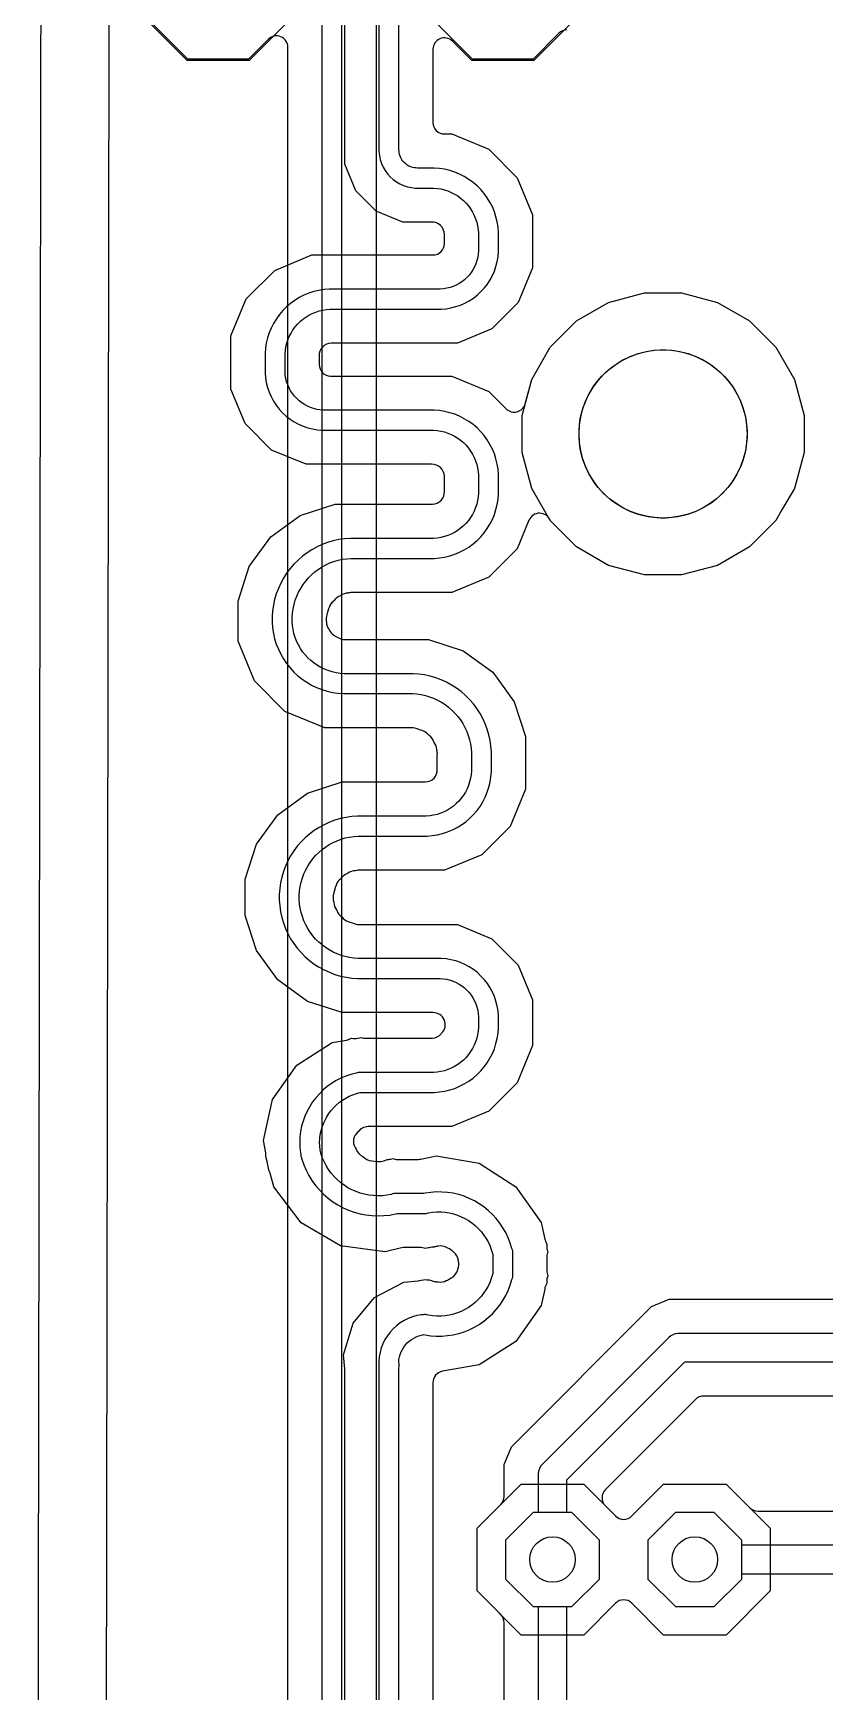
# Model space of a CAD drawing. Header units: millimetres. Extents: x 1 to 152, y 50 to 212.
# Drawn here: x 1.02 to 15.15, y 105.21 to 134.79 of the extents above; entities that cross this region are included whole.
import ezdxf

# ---------------------------------------------------------------- set-up
doc = ezdxf.new("R2010")
doc.units = ezdxf.units.MM

msp = doc.modelspace()

# ---------------------------------------------------------------- linework, layer by layer
at = {"layer": '16_copper'}
for points in [[(2.487, 210.578), (2.237, 51.423, 0.414673), (2.441, 51.219), (150.578, 51.219, 0.414214)], [(6.172, 142.494), (6.172, 87.757, 0.198912), (6.224, 87.631), (8.764, 85.091, 0.198912), (8.89, 85.039), (27.435, 85.039), (28.87, 83.604), (28.87, 82.017), (28.397, 82.017), (28.397, 80.416), (29.697, 80.416), (29.697, 82.017), (29.225, 82.017), (29.225, 83.678, 0.198912), (29.173, 83.804), (27.634, 85.343, 0.198912), (27.508, 85.395), (8.964, 85.395), (6.528, 87.831), (6.528, 142.42)], [(7.137, 142.084), (7.137, 88.167, 0.198912), (7.197, 88.024), (9.157, 86.064, 0.198912), (9.3, 86.004), (27.665, 86.004), (27.954, 85.885), (29.715, 84.124)], [(8.191, 84.312, 0.668183), (8.335, 84.659), (8.194, 84.8), (8.194, 84.8), (5.933, 87.061), (5.682, 87.311), (5.563, 87.6), (5.563, 134.54, 0.668179), (5.216, 134.684), (4.86, 134.328), (3.776, 134.328), (3.01, 135.094)], [(10.545, 134.849, 0.198912), (10.401, 134.789), (9.94, 134.328), (8.856, 134.328), (8.09, 135.094)], [(9.423, 102.343), (9.423, 106.445, 0.198912), (9.364, 106.588), (8.941, 107.011), (8.941, 108.127), (9.364, 108.55, 0.198912), (9.423, 108.693), (9.423, 109.265), (9.555, 109.582), (12.053, 112.08), (12.371, 112.212), (24.527, 112.212, 0.406733)], [(25.319, 111.602), (12.542, 111.602), (12.523, 111.601, 0.179039), (12.363, 111.528), (10.107, 109.273, 0.198912), (10.033, 109.093), (10.033, 108.407), (9.94, 108.407), (9.449, 107.916), (9.449, 107.222), (9.94, 106.731), (10.033, 106.731), (10.033, 102.057)], [(10.541, 102.057), (10.541, 106.731), (10.634, 106.731), (11.125, 107.222), (11.125, 107.916), (10.634, 108.407), (10.541, 108.407), (10.541, 108.988), (12.648, 111.094), (25.462, 111.094), (26.67, 109.886), (26.67, 104.648, 0.198912)], [(25.125, 110.485), (12.984, 110.485, 0.198912), (12.841, 110.425), (11.231, 108.816, 0.414214), (11.231, 108.529), (11.413, 108.346, 0.414214), (11.701, 108.346), (12.269, 108.915), (13.385, 108.915), (13.808, 108.492, 0.198912), (13.951, 108.433), (16.007, 108.433, 0.246975)]]:
    msp.add_lwpolyline(points, format="xyb", dxfattribs=at)
msp.add_lwpolyline([(11.928, 125.128), (11.288, 125.3), (10.715, 125.631), (10.246, 126.099), (9.915, 126.673), (9.744, 127.313), (9.744, 127.975), (9.915, 128.615), (10.222, 129.147, 0.055654), (10.246, 129.189), (10.715, 129.658), (11.288, 129.989), (11.928, 130.16), (12.591, 130.16), (13.231, 129.989), (13.804, 129.658), (14.273, 129.189), (14.604, 128.615), (14.776, 127.975), (14.776, 127.313), (14.604, 126.673), (14.389, 126.301), (14.389, 126.301), (14.389, 126.301), (14.273, 126.099), (13.804, 125.631), (13.231, 125.3), (12.591, 125.128)], format="xyb", close=True, dxfattribs=at)
msp.add_lwpolyline([(16.718, 107.823), (13.665, 107.823), (13.665, 107.916), (13.174, 108.407), (12.48, 108.407), (11.989, 107.916), (11.989, 107.222), (12.48, 106.731), (13.174, 106.731), (13.665, 107.222), (13.665, 107.315), (16.718, 107.315)], dxfattribs=at)
at = {"layer": '1_copper'}
for points in [[(150.578, 51.219, 0.413029), (150.781, 51.422), (150.781, 210.578, 0.414214), (150.578, 210.781), (2.69, 210.781, 0.413754), (2.487, 210.578), (2.237, 51.423, 0.414673), (2.441, 51.219), (150.578, 51.219)], [(9.729, 106.223), (8.941, 107.011), (8.941, 108.127), (9.729, 108.915), (10.845, 108.915), (11.413, 108.346, 0.414214), (11.701, 108.346), (12.269, 108.915), (13.385, 108.915), (14.173, 108.127), (14.173, 107.011), (13.385, 106.223), (12.269, 106.223), (11.701, 106.792, 0.414214), (11.413, 106.792), (10.845, 106.223)]]:
    msp.add_lwpolyline(points, format="xyb", close=True, dxfattribs=at)
for points in [[(6.579, 84.515), (6.579, 110.953, 0.022669), (6.578, 110.971), (6.555, 111.222), (6.731, 111.787), (7.11, 112.242), (7.635, 112.517), (7.889, 112.54, 0.020853), (7.905, 112.543), (8.019, 112.563, 0.05462), (8.067, 112.558), (8.084, 112.558), (8.086, 112.558), (8.174, 112.531, 0.081902), (8.24, 112.521), (8.254, 112.52, 0.163426), (8.39, 112.544), (8.395, 112.547, 0.041201), (8.429, 112.564), (8.489, 112.601, 0.207351), (8.595, 112.736), (8.599, 112.746, 0.177034), (8.608, 112.895), (8.607, 112.902, 0.204075), (8.523, 113.05), (8.519, 113.054, 0.139882), (8.419, 113.122), (8.408, 113.126, 0.209526), (8.237, 113.156), (8.225, 113.155, 0.042341), (8.187, 113.144), (8.183, 113.142, 0.114928), (8.084, 113.129), (8.074, 113.128, 0.009036), (8.066, 113.127), (8.019, 113.116, 0.127362), (7.915, 113.132), (7.621, 113.132, 0.064419), (7.569, 113.125), (7.302, 113.055), (6.5, 113.164), (5.8, 113.572), (5.311, 114.216), (5.247, 114.458, 0.074566), (5.221, 114.517), (5.201, 114.631, 0.02067), (5.197, 114.647), (5.168, 114.759, 0.079912), (5.167, 114.824), (5.128, 115.04), (5.291, 115.772), (5.72, 116.386), (6.352, 116.788), (6.614, 116.835, 0.031621), (6.639, 116.841), (6.649, 116.844, 0.008893), (6.657, 116.847), (6.701, 116.865, 0.127157), (6.807, 116.868), (6.875, 116.881, 0.113215), (6.966, 116.865), (8.128, 116.865), (8.137, 116.866), (8.143, 116.866, 0.209345), (8.301, 116.945), (8.308, 116.954, 0.680011), (8.153, 117.323), (6.532, 117.323), (5.912, 117.524), (5.385, 117.907), (5.002, 118.434), (4.801, 119.054), (4.801, 119.706), (5.002, 120.326), (5.385, 120.853), (5.912, 121.236), (6.532, 121.437), (8.001, 121.437), (8.01, 121.438), (8.016, 121.438, 0.42773), (8.23, 121.666), (8.23, 121.92, 0.105097), (8.221, 122.006), (8.22, 122.015, 0.159332), (8.175, 122.142), (8.17, 122.151, 0.165788), (8.086, 122.264), (8.078, 122.27, 0.165721), (7.963, 122.352), (7.953, 122.355), (7.937, 122.362), (7.853, 122.389, 0.128523), (7.747, 122.403), (6.22, 122.403), (5.511, 122.696), (4.967, 123.24), (4.674, 123.949), (4.674, 124.659), (4.875, 125.279), (5.258, 125.806), (5.785, 126.189), (6.405, 126.39), (8.128, 126.39), (8.137, 126.391), (8.143, 126.391, 0.42773), (8.357, 126.619), (8.357, 126.873), (8.356, 126.882), (8.356, 126.888, 0.42773), (8.128, 127.102), (5.89, 127.102), (5.273, 127.357), (4.802, 127.828), (4.547, 128.445), (4.547, 129.391), (4.821, 130.054), (5.328, 130.561), (5.991, 130.835), (8.153, 130.835, 0.414214), (8.357, 131.039), (8.357, 131.191), (8.356, 131.2), (8.356, 131.206, 0.42773), (8.128, 131.42), (7.616, 131.42), (7.14, 131.617), (6.776, 131.981), (6.579, 132.457), (6.579, 142.651)], [(7.188, 142.494), (7.188, 132.679), (7.196, 132.608), (7.211, 132.537), (7.233, 132.469), (7.262, 132.403), (7.298, 132.341), (7.34, 132.283), (7.388, 132.229), (7.442, 132.181), (7.5, 132.139), (7.562, 132.103), (7.628, 132.074), (7.696, 132.052), (7.767, 132.037), (7.838, 132.029), (8.128, 132.029), (8.161, 132.029), (8.227, 132.023), (8.292, 132.013), (8.356, 131.998), (8.418, 131.977), (8.479, 131.952), (8.538, 131.922), (8.594, 131.888), (8.647, 131.849), (8.697, 131.807), (8.744, 131.76), (8.786, 131.71), (8.825, 131.657), (8.859, 131.601), (8.889, 131.542), (8.914, 131.481), (8.935, 131.419), (8.95, 131.355), (8.96, 131.29), (8.966, 131.224), (8.966, 131.191), (8.966, 130.937), (8.966, 130.908), (8.961, 130.849), (8.951, 130.791), (8.937, 130.734), (8.918, 130.678), (8.894, 130.625), (8.866, 130.573), (8.834, 130.524), (8.798, 130.477), (8.758, 130.434), (8.715, 130.394), (8.668, 130.358), (8.619, 130.326), (8.567, 130.298), (8.514, 130.274), (8.458, 130.255), (8.401, 130.241), (8.343, 130.231), (8.284, 130.226), (8.255, 130.226), (6.303, 130.226), (6.21, 130.218), (6.117, 130.204), (6.026, 130.182), (5.936, 130.153), (5.85, 130.117), (5.766, 130.074), (5.686, 130.025), (5.61, 129.97), (5.539, 129.909), (5.473, 129.843), (5.412, 129.772), (5.357, 129.696), (5.308, 129.616), (5.265, 129.532), (5.229, 129.446), (5.2, 129.356), (5.178, 129.265), (5.164, 129.172), (5.156, 129.079), (5.156, 128.734), (5.163, 128.646), (5.178, 128.559), (5.2, 128.473), (5.228, 128.39), (5.264, 128.309), (5.306, 128.231), (5.354, 128.158), (5.408, 128.088), (5.468, 128.023), (5.533, 127.963), (5.603, 127.909), (5.676, 127.861), (5.754, 127.819), (5.835, 127.783), (5.918, 127.755), (6.004, 127.733), (6.091, 127.718), (6.179, 127.711), (8.128, 127.711), (8.161, 127.711), (8.227, 127.705), (8.292, 127.695), (8.356, 127.68), (8.418, 127.659), (8.479, 127.634), (8.538, 127.604), (8.594, 127.57), (8.647, 127.531), (8.697, 127.489), (8.744, 127.442), (8.786, 127.392), (8.825, 127.339), (8.859, 127.283), (8.889, 127.224), (8.914, 127.163), (8.935, 127.101), (8.95, 127.037), (8.96, 126.972), (8.966, 126.906), (8.966, 126.873), (8.966, 126.619), (8.966, 126.586), (8.96, 126.52), (8.95, 126.455), (8.935, 126.391), (8.914, 126.329), (8.889, 126.268), (8.859, 126.209), (8.825, 126.153), (8.786, 126.1), (8.744, 126.05), (8.697, 126.003), (8.647, 125.961), (8.594, 125.922), (8.538, 125.888), (8.479, 125.858), (8.418, 125.833), (8.356, 125.812), (8.292, 125.797), (8.227, 125.787), (8.161, 125.781), (8.128, 125.781), (6.679, 125.781), (6.576, 125.773), (6.474, 125.759), (6.373, 125.737), (6.273, 125.708), (6.177, 125.671), (6.083, 125.628), (5.992, 125.579), (5.905, 125.523), (5.822, 125.461), (5.744, 125.393), (5.671, 125.32), (5.603, 125.242), (5.541, 125.159), (5.485, 125.072), (5.436, 124.981), (5.393, 124.887), (5.356, 124.791), (5.327, 124.691), (5.305, 124.59), (5.291, 124.488), (5.283, 124.385), (5.283, 124.284), (5.291, 124.185), (5.305, 124.087), (5.327, 123.991), (5.356, 123.896), (5.393, 123.804), (5.435, 123.715), (5.485, 123.63), (5.541, 123.548), (5.602, 123.471), (5.669, 123.398), (5.742, 123.331), (5.819, 123.27), (5.901, 123.214), (5.986, 123.164), (6.075, 123.122), (6.167, 123.085), (6.262, 123.056), (6.358, 123.034), (6.456, 123.02), (6.555, 123.012), (7.747, 123.012), (7.786, 123.012), (7.864, 123.006), (7.941, 122.995), (8.017, 122.978), (8.092, 122.956), (8.165, 122.929), (8.236, 122.897), (8.304, 122.859), (8.37, 122.817), (8.432, 122.77), (8.491, 122.719), (8.546, 122.664), (8.597, 122.605), (8.644, 122.543), (8.686, 122.477), (8.724, 122.409), (8.756, 122.338), (8.783, 122.265), (8.805, 122.19), (8.822, 122.114), (8.833, 122.037), (8.839, 121.959), (8.839, 121.92), (8.839, 121.666), (8.839, 121.633), (8.833, 121.567), (8.823, 121.502), (8.808, 121.438), (8.787, 121.376), (8.762, 121.315), (8.732, 121.256), (8.698, 121.2), (8.659, 121.147), (8.617, 121.097), (8.57, 121.05), (8.52, 121.008), (8.467, 120.969), (8.411, 120.935), (8.352, 120.905), (8.291, 120.88), (8.229, 120.859), (8.165, 120.844), (8.1, 120.834), (8.034, 120.828), (8.001, 120.828), (6.806, 120.828), (6.703, 120.82), (6.601, 120.806), (6.5, 120.784), (6.4, 120.755), (6.304, 120.718), (6.21, 120.675), (6.119, 120.626), (6.032, 120.57), (5.949, 120.508), (5.871, 120.44), (5.798, 120.367), (5.73, 120.289), (5.668, 120.206), (5.612, 120.119), (5.563, 120.028), (5.52, 119.934), (5.483, 119.838), (5.454, 119.738), (5.432, 119.637), (5.418, 119.535), (5.41, 119.432), (5.41, 119.328), (5.418, 119.225), (5.432, 119.123), (5.454, 119.022), (5.483, 118.922), (5.52, 118.826), (5.563, 118.732), (5.612, 118.641), (5.668, 118.554), (5.73, 118.471), (5.798, 118.393), (5.871, 118.32), (5.949, 118.252), (6.032, 118.19), (6.119, 118.134), (6.21, 118.085), (6.304, 118.042), (6.4, 118.005), (6.5, 117.976), (6.601, 117.954), (6.703, 117.94), (6.806, 117.932), (8.255, 117.932), (8.284, 117.932), (8.343, 117.927), (8.401, 117.917), (8.458, 117.903), (8.514, 117.884), (8.567, 117.86), (8.619, 117.832), (8.668, 117.8), (8.715, 117.764), (8.758, 117.724), (8.798, 117.681), (8.834, 117.634), (8.866, 117.585), (8.894, 117.533), (8.918, 117.48), (8.937, 117.424), (8.951, 117.367), (8.961, 117.309), (8.966, 117.25), (8.966, 117.221), (8.966, 117.094), (8.966, 117.061), (8.96, 116.995), (8.95, 116.93), (8.935, 116.866), (8.914, 116.804), (8.889, 116.743), (8.859, 116.684), (8.825, 116.628), (8.786, 116.575), (8.744, 116.525), (8.697, 116.478), (8.647, 116.436), (8.594, 116.397), (8.538, 116.363), (8.479, 116.333), (8.418, 116.308), (8.356, 116.287), (8.292, 116.272), (8.227, 116.262), (8.161, 116.256), (8.128, 116.256), (6.86, 116.256, 0.112309), (6.78, 116.245), (6.688, 116.221), (6.597, 116.191), (6.51, 116.154), (6.425, 116.11), (6.343, 116.061), (6.266, 116.005), (6.193, 115.944), (6.125, 115.877), (6.062, 115.806), (6.004, 115.73), (5.952, 115.649), (5.907, 115.566), (5.868, 115.479), (5.835, 115.389), (5.809, 115.297), (5.79, 115.204), (5.778, 115.109), (5.774, 115.014), (5.776, 114.919), (5.786, 114.824), (5.792, 114.787), (5.793, 114.78), (5.795, 114.77), (5.797, 114.76), (5.8, 114.753), (5.811, 114.711), (5.845, 114.61), (5.888, 114.512), (5.937, 114.418), (5.993, 114.327), (6.056, 114.241), (6.126, 114.16), (6.201, 114.084), (6.281, 114.014), (6.367, 113.951), (6.457, 113.893), (6.551, 113.843), (6.648, 113.8), (6.749, 113.764), (6.852, 113.736), (6.957, 113.716), (7.063, 113.704), (7.169, 113.699), (7.276, 113.703), (7.382, 113.714), (7.487, 113.733), (7.516, 113.741), (7.985, 113.741, 0.128399), (8.076, 113.753), (8.149, 113.763), (8.224, 113.769), (8.298, 113.768), (8.372, 113.762), (8.445, 113.751), (8.518, 113.734), (8.588, 113.711), (8.657, 113.684), (8.724, 113.651), (8.788, 113.614), (8.849, 113.572), (8.907, 113.525), (8.961, 113.474), (9.011, 113.419), (9.057, 113.361), (9.099, 113.3), (9.136, 113.235), (9.167, 113.168), (9.194, 113.099), (9.216, 113.028), (9.22, 113.009), (9.22, 112.67), (9.216, 112.651), (9.194, 112.58), (9.167, 112.511), (9.136, 112.444), (9.099, 112.379), (9.057, 112.318), (9.011, 112.26), (8.961, 112.205), (8.907, 112.154), (8.849, 112.107), (8.788, 112.065), (8.724, 112.028), (8.657, 111.995), (8.588, 111.968), (8.518, 111.945), (8.445, 111.928), (8.372, 111.917), (8.298, 111.911), (8.224, 111.91), (8.149, 111.916), (8.076, 111.926), (8.046, 111.932), (8.037, 111.935), (8.03, 111.936), (8.022, 111.937), (8.012, 111.938), (8.002, 111.939), (7.995, 111.938), (7.987, 111.938), (7.978, 111.936), (7.944, 111.933), (7.864, 111.919), (7.786, 111.896), (7.71, 111.867), (7.638, 111.831), (7.568, 111.788), (7.503, 111.74), (7.443, 111.685), (7.388, 111.625), (7.339, 111.56), (7.296, 111.491), (7.26, 111.418), (7.23, 111.343), (7.208, 111.264), (7.193, 111.185), (7.185, 111.104), (7.185, 111.022), (7.188, 110.99), (7.188, 83.804)], [(7.544, 83.804), (7.544, 110.989, 0.130812), (7.542, 111.087), (7.546, 111.135), (7.555, 111.182), (7.568, 111.229), (7.586, 111.274), (7.608, 111.317), (7.633, 111.358), (7.662, 111.397), (7.695, 111.432), (7.731, 111.465), (7.769, 111.494), (7.811, 111.519), (7.854, 111.541), (7.899, 111.558), (7.946, 111.571), (7.992, 111.58), (8.012, 111.575), (8.112, 111.561), (8.212, 111.554), (8.313, 111.555), (8.414, 111.563), (8.514, 111.578), (8.612, 111.601), (8.708, 111.632), (8.802, 111.669), (8.892, 111.713), (8.98, 111.764), (9.063, 111.822), (9.141, 111.885), (9.215, 111.954), (9.283, 112.029), (9.345, 112.108), (9.402, 112.192), (9.452, 112.279), (9.495, 112.37), (9.531, 112.465), (9.561, 112.561, 0.146597), (9.576, 112.665), (9.576, 113.014, 0.146597), (9.561, 113.118), (9.531, 113.214), (9.495, 113.309), (9.452, 113.4), (9.402, 113.487), (9.345, 113.571), (9.283, 113.65), (9.215, 113.725), (9.141, 113.794), (9.063, 113.857), (8.98, 113.915), (8.892, 113.966), (8.802, 114.01), (8.708, 114.047), (8.612, 114.078), (8.514, 114.101), (8.414, 114.116), (8.313, 114.124), (8.212, 114.125), (8.112, 114.118), (8.012, 114.104), (7.981, 114.097), (7.505, 114.097, 0.137205), (7.409, 114.081), (7.33, 114.067), (7.251, 114.058), (7.171, 114.056), (7.091, 114.059), (7.011, 114.068), (6.933, 114.084), (6.856, 114.105), (6.78, 114.131), (6.707, 114.164), (6.636, 114.201), (6.569, 114.244), (6.505, 114.292), (6.444, 114.345), (6.388, 114.401), (6.336, 114.462), (6.289, 114.527), (6.247, 114.595), (6.21, 114.666), (6.178, 114.739), (6.152, 114.815), (6.143, 114.846), (6.139, 114.873), (6.132, 114.941), (6.13, 115.01), (6.134, 115.078), (6.142, 115.147), (6.156, 115.214), (6.174, 115.28), (6.198, 115.345), (6.226, 115.407), (6.259, 115.467), (6.296, 115.525), (6.338, 115.58), (6.383, 115.631), (6.432, 115.679), (6.485, 115.724), (6.541, 115.764), (6.599, 115.799), (6.66, 115.831), (6.724, 115.857), (6.789, 115.879), (6.855, 115.896), (6.875, 115.9), (8.175, 115.9), (8.268, 115.908), (8.361, 115.922), (8.452, 115.944), (8.542, 115.973), (8.628, 116.009), (8.712, 116.052), (8.792, 116.101), (8.868, 116.156), (8.939, 116.217), (9.005, 116.283), (9.066, 116.354), (9.121, 116.43), (9.17, 116.51), (9.213, 116.594), (9.249, 116.68), (9.278, 116.77), (9.3, 116.861), (9.314, 116.954), (9.322, 117.047), (9.322, 117.265), (9.315, 117.353), (9.3, 117.44), (9.278, 117.526), (9.25, 117.609), (9.214, 117.69), (9.172, 117.768), (9.124, 117.841), (9.07, 117.911), (9.01, 117.976), (8.945, 118.036), (8.875, 118.09), (8.802, 118.138), (8.724, 118.18), (8.643, 118.216), (8.56, 118.244), (8.474, 118.266), (8.387, 118.281), (8.299, 118.288), (6.858, 118.288), (6.819, 118.288), (6.741, 118.294), (6.664, 118.305), (6.588, 118.322), (6.513, 118.344), (6.44, 118.371), (6.369, 118.403), (6.301, 118.441), (6.235, 118.483), (6.173, 118.53), (6.114, 118.581), (6.059, 118.636), (6.008, 118.695), (5.961, 118.757), (5.919, 118.823), (5.881, 118.891), (5.849, 118.962), (5.822, 119.035), (5.8, 119.11), (5.783, 119.186), (5.772, 119.263), (5.766, 119.341), (5.766, 119.38), (5.766, 119.419), (5.772, 119.497), (5.783, 119.574), (5.8, 119.65), (5.822, 119.725), (5.849, 119.798), (5.881, 119.869), (5.919, 119.937), (5.961, 120.003), (6.008, 120.065), (6.059, 120.124), (6.114, 120.179), (6.173, 120.23), (6.235, 120.277), (6.301, 120.319), (6.369, 120.357), (6.44, 120.389), (6.513, 120.416), (6.588, 120.438), (6.664, 120.455), (6.741, 120.466), (6.819, 120.472), (6.858, 120.472), (8.048, 120.472), (8.141, 120.48), (8.234, 120.494), (8.325, 120.516), (8.415, 120.545), (8.501, 120.581), (8.585, 120.624), (8.665, 120.673), (8.741, 120.728), (8.812, 120.789), (8.878, 120.855), (8.939, 120.926), (8.994, 121.002), (9.043, 121.082), (9.086, 121.166), (9.122, 121.252), (9.151, 121.342), (9.173, 121.433), (9.187, 121.526), (9.195, 121.619), (9.195, 121.972), (9.187, 122.075), (9.173, 122.177), (9.151, 122.278), (9.122, 122.378), (9.085, 122.474), (9.042, 122.568), (8.993, 122.659), (8.937, 122.746), (8.875, 122.829), (8.807, 122.907), (8.734, 122.98), (8.656, 123.048), (8.573, 123.11), (8.486, 123.166), (8.395, 123.215), (8.301, 123.258), (8.205, 123.295), (8.105, 123.324), (8.004, 123.346), (7.902, 123.36), (7.799, 123.368), (6.604, 123.368), (6.568, 123.368), (6.496, 123.374), (6.425, 123.385), (6.354, 123.401), (6.285, 123.422), (6.218, 123.448), (6.153, 123.48), (6.09, 123.516), (6.031, 123.556), (5.974, 123.601), (5.921, 123.651), (5.872, 123.703), (5.827, 123.76), (5.787, 123.819), (5.751, 123.882), (5.719, 123.947), (5.693, 124.014), (5.672, 124.083), (5.656, 124.154), (5.645, 124.225), (5.639, 124.297), (5.639, 124.333), (5.639, 124.372), (5.645, 124.45), (5.656, 124.527), (5.673, 124.603), (5.695, 124.678), (5.722, 124.751), (5.754, 124.822), (5.792, 124.89), (5.834, 124.956), (5.881, 125.018), (5.932, 125.077), (5.987, 125.132), (6.046, 125.183), (6.108, 125.23), (6.174, 125.272), (6.242, 125.31), (6.313, 125.342), (6.386, 125.369), (6.461, 125.391), (6.537, 125.408), (6.614, 125.419), (6.692, 125.425), (6.731, 125.425), (8.175, 125.425), (8.268, 125.433), (8.361, 125.447), (8.452, 125.469), (8.542, 125.498), (8.628, 125.534), (8.712, 125.577), (8.792, 125.626), (8.868, 125.681), (8.939, 125.742), (9.005, 125.808), (9.066, 125.879), (9.121, 125.955), (9.17, 126.035), (9.213, 126.119), (9.249, 126.205), (9.278, 126.295), (9.3, 126.386), (9.314, 126.479), (9.322, 126.572), (9.322, 126.92), (9.314, 127.013), (9.3, 127.106), (9.278, 127.197), (9.249, 127.287), (9.213, 127.373), (9.17, 127.457), (9.121, 127.537), (9.066, 127.613), (9.005, 127.684), (8.939, 127.75), (8.868, 127.811), (8.792, 127.866), (8.712, 127.915), (8.628, 127.958), (8.542, 127.994), (8.452, 128.023), (8.361, 128.045), (8.268, 128.059), (8.175, 128.067), (6.223, 128.067), (6.194, 128.067), (6.135, 128.072), (6.077, 128.082), (6.02, 128.096), (5.964, 128.115), (5.911, 128.139), (5.859, 128.167), (5.81, 128.199), (5.763, 128.235), (5.72, 128.275), (5.68, 128.318), (5.644, 128.365), (5.612, 128.414), (5.584, 128.466), (5.56, 128.519), (5.541, 128.575), (5.527, 128.632), (5.517, 128.69), (5.512, 128.749), (5.512, 128.778), (5.512, 129.032), (5.512, 129.065), (5.518, 129.131), (5.528, 129.196), (5.543, 129.26), (5.564, 129.322), (5.589, 129.383), (5.619, 129.442), (5.653, 129.498), (5.692, 129.551), (5.734, 129.601), (5.781, 129.648), (5.831, 129.69), (5.884, 129.729), (5.94, 129.763), (5.999, 129.793), (6.06, 129.818), (6.122, 129.839), (6.186, 129.854), (6.251, 129.864), (6.317, 129.87), (6.35, 129.87), (8.299, 129.87), (8.387, 129.877), (8.474, 129.892), (8.56, 129.914), (8.643, 129.942), (8.724, 129.978), (8.802, 130.02), (8.875, 130.068), (8.945, 130.122), (9.01, 130.182), (9.07, 130.247), (9.124, 130.317), (9.172, 130.39), (9.214, 130.468), (9.25, 130.549), (9.278, 130.632), (9.3, 130.718), (9.315, 130.805), (9.322, 130.893), (9.322, 131.238), (9.314, 131.331), (9.3, 131.424), (9.278, 131.515), (9.249, 131.605), (9.213, 131.691), (9.17, 131.775), (9.121, 131.855), (9.066, 131.931), (9.005, 132.002), (8.939, 132.068), (8.868, 132.129), (8.792, 132.184), (8.712, 132.233), (8.628, 132.276), (8.542, 132.312), (8.452, 132.341), (8.361, 132.363), (8.268, 132.377), (8.175, 132.385), (7.874, 132.385, 0.069293), (7.822, 132.389), (7.789, 132.396), (7.756, 132.407), (7.724, 132.421), (7.694, 132.438), (7.666, 132.458), (7.641, 132.482), (7.617, 132.507), (7.597, 132.535), (7.58, 132.565), (7.566, 132.597), (7.555, 132.63), (7.548, 132.663, 0.069293), (7.544, 132.715), (7.544, 142.42)], [(10.732, 135.083), (9.951, 134.302), (8.845, 134.302), (8.5, 134.647, 0.668179), (8.153, 134.503), (8.153, 133.198, 0.414214), (8.357, 132.994), (8.487, 132.994), (9.15, 132.72), (9.657, 132.213), (9.931, 131.55), (9.931, 130.604), (9.676, 129.987), (9.205, 129.516), (8.588, 129.261), (6.35, 129.261), (6.341, 129.26), (6.335, 129.26, 0.427758), (6.121, 129.032), (6.121, 128.88, 0.414214), (6.325, 128.676), (8.487, 128.676), (9.15, 128.402), (9.459, 128.092, 0.577352), (9.799, 128.183), (9.915, 128.615), (10.222, 129.147, 0.055654), (10.246, 129.189), (10.715, 129.658), (11.288, 129.989), (11.928, 130.16), (12.591, 130.16), (13.231, 129.989), (13.804, 129.658), (14.273, 129.189), (14.604, 128.615), (14.776, 127.975), (14.776, 127.313), (14.604, 126.673), (14.389, 126.301), (14.389, 126.301), (14.389, 126.301), (14.273, 126.099), (13.804, 125.631), (13.231, 125.3), (12.591, 125.128), (11.928, 125.128), (11.288, 125.3), (10.715, 125.631), (10.246, 126.099, 0.677893), (9.866, 126.103), (9.657, 125.597), (9.15, 125.09), (8.487, 124.816), (6.731, 124.816, 0.1051), (6.645, 124.807), (6.636, 124.806, 0.159332), (6.509, 124.761), (6.5, 124.756, 0.165788), (6.387, 124.672), (6.381, 124.664, 0.165721), (6.299, 124.549), (6.296, 124.539), (6.289, 124.523), (6.262, 124.439, 0.017602), (6.258, 124.425), (6.256, 124.413, 0.1151), (6.249, 124.313), (6.252, 124.283, 0.152464), (6.294, 124.16), (6.3, 124.15, 0.148572), (6.384, 124.055), (6.394, 124.047, 0.06185), (6.442, 124.019), (6.497, 123.996, 0.132474), (6.604, 123.977), (8.073, 123.977), (8.693, 123.776), (9.22, 123.393), (9.603, 122.866), (9.804, 122.246), (9.804, 121.307), (9.53, 120.644), (9.023, 120.137), (8.36, 119.863), (6.858, 119.863, 0.1051), (6.772, 119.854), (6.763, 119.853, 0.159332), (6.636, 119.808), (6.627, 119.803, 0.165788), (6.514, 119.719), (6.508, 119.711, 0.165721), (6.426, 119.596), (6.423, 119.586), (6.416, 119.57), (6.389, 119.486, 0.047282), (6.381, 119.446), (6.379, 119.44, 0.172224), (6.384, 119.294), (6.385, 119.285, 0.159336), (6.43, 119.158), (6.435, 119.149, 0.165745), (6.519, 119.036), (6.527, 119.03, 0.165781), (6.642, 118.948), (6.652, 118.945), (6.668, 118.938), (6.751, 118.911, 0.128527), (6.858, 118.897), (8.588, 118.897), (9.205, 118.642), (9.676, 118.171), (9.931, 117.554), (9.931, 116.735), (9.657, 116.072), (9.15, 115.565), (8.487, 115.291), (6.995, 115.291, 0.131263), (6.89, 115.261), (6.886, 115.259, 0.095191), (6.821, 115.206), (6.814, 115.198, 0.378619), (6.766, 114.916), (6.784, 114.889, 0.20876), (6.899, 114.76), (6.903, 114.758, 0.210219), (7.06, 114.682), (7.064, 114.681), (7.164, 114.668, 0.138071), (7.274, 114.681), (7.28, 114.683), (7.336, 114.706), (7.365, 114.706), (7.375, 114.707, 0.045732), (7.417, 114.713), (7.444, 114.72, 0.138411), (7.56, 114.706), (7.892, 114.706, 0.054719), (7.936, 114.711), (8.21, 114.772), (8.978, 114.637), (9.635, 114.219), (10.082, 113.581), (10.148, 113.285, 0.043543), (10.159, 113.251), (10.185, 113.187, 0.089753), (10.188, 113.113), (10.189, 113.103, 0.009036), (10.19, 113.095), (10.201, 113.048, 0.127359), (10.185, 112.944), (10.185, 112.735, 0.043534), (10.188, 112.7), (10.201, 112.631, 0.089777), (10.187, 112.559), (10.186, 112.549, 0.009034), (10.185, 112.54), (10.185, 112.492, 0.127345), (10.148, 112.394), (10.082, 112.098), (9.635, 111.46), (8.978, 111.042), (8.321, 110.926, 0.364113), (8.153, 110.726), (8.153, 84.515, 0.414214)]]:
    msp.add_lwpolyline(points, format="xyb", dxfattribs=at)
msp.add_lwpolyline([(5.652, 135.083), (4.871, 134.302), (3.765, 134.302), (2.984, 135.083)], dxfattribs=at)
for points in [[(11.125, 107.222), (11.125, 107.916), (10.634, 108.407), (9.94, 108.407), (9.449, 107.916), (9.449, 107.222), (9.94, 106.731), (10.634, 106.731)], [(13.665, 107.222), (13.665, 107.916), (13.174, 108.407), (12.48, 108.407), (11.989, 107.916), (11.989, 107.222), (12.48, 106.731), (13.174, 106.731)]]:
    msp.add_lwpolyline(points, close=True, dxfattribs=at)
at = {"layer": 'drills_NPTH'}
msp.add_circle((12.26, 127.644), 1.5, dxfattribs=at)
at = {"layer": 'drills_PTH'}
for centre in [(10.287, 107.569), (12.827, 107.569)]:
    msp.add_circle(centre, 0.406, dxfattribs=at)
at = {"layer": 'holes'}
msp.add_lwpolyline([(13.76, 127.591), (13.752, 127.484), (13.737, 127.378), (13.714, 127.273), (13.684, 127.17), (13.646, 127.07), (13.602, 126.972), (13.55, 126.878), (13.493, 126.788), (13.428, 126.702), (13.358, 126.621), (13.282, 126.546), (13.201, 126.475), (13.116, 126.411), (13.025, 126.353), (12.931, 126.302), (12.834, 126.257), (12.734, 126.22), (12.631, 126.19), (12.526, 126.167), (12.42, 126.152), (12.313, 126.144), (12.206, 126.144), (12.099, 126.152), (11.993, 126.167), (11.888, 126.19), (11.786, 126.22), (11.685, 126.257), (11.588, 126.302), (11.494, 126.353), (11.404, 126.411), (11.318, 126.475), (11.237, 126.546), (11.161, 126.621), (11.091, 126.702), (11.027, 126.788), (10.969, 126.878), (10.917, 126.972), (10.873, 127.07), (10.835, 127.17), (10.805, 127.273), (10.782, 127.378), (10.767, 127.484), (10.76, 127.591), (10.76, 127.698), (10.767, 127.805), (10.782, 127.911), (10.805, 128.015), (10.835, 128.118), (10.873, 128.219), (10.917, 128.316), (10.969, 128.41), (11.027, 128.5), (11.091, 128.586), (11.161, 128.667), (11.237, 128.743), (11.318, 128.813), (11.404, 128.877), (11.494, 128.935), (11.588, 128.986), (11.685, 129.031), (11.786, 129.068), (11.888, 129.099), (11.993, 129.121), (12.099, 129.137), (12.206, 129.144), (12.313, 129.144), (12.42, 129.137), (12.526, 129.121), (12.631, 129.099), (12.734, 129.068), (12.834, 129.031), (12.931, 128.986), (13.025, 128.935), (13.116, 128.877), (13.201, 128.813), (13.282, 128.743), (13.358, 128.667), (13.428, 128.586), (13.493, 128.5), (13.55, 128.41), (13.602, 128.316), (13.646, 128.219), (13.684, 128.118), (13.714, 128.015), (13.737, 127.911), (13.752, 127.805), (13.76, 127.698), (13.76, 127.591)], close=True, dxfattribs=at)
at = {"layer": 'outline'}
msp.add_lwpolyline([(1.016, 50), (152, 50), (152, 212), (1.27, 212), (1.016, 50)], close=True, dxfattribs=at)

doc.saveas('drawing.dxf')
